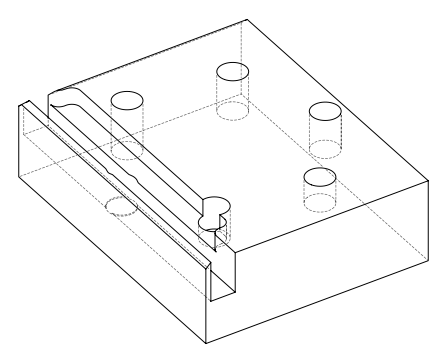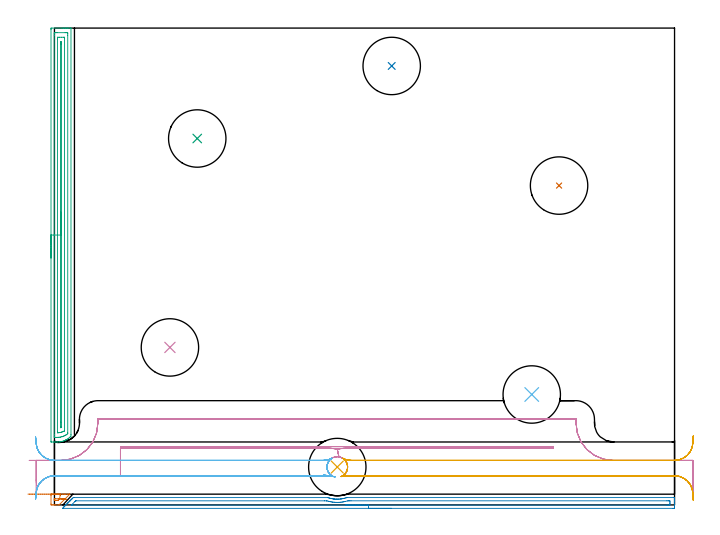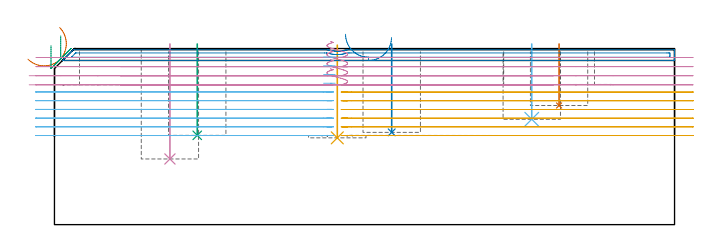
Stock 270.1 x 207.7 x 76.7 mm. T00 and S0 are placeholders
(PLAN: 12 operations, 2 tool changes, 27.9 min)
(1 INDEXABLE_INSERT_DRILL_BLIND_HOLE_FROM_SOLID | STEP1POCKET | UGT0302_004 | 0.11 min | 12166 mm3)
(2 INDEXABLE_INSERT_DRILL_BLIND_HOLE_FROM_SOLID_1 | STEP1POCKET_1 | UGT0302_004 | 0.16 min | 17907 mm3)
(3 INDEXABLE_INSERT_DRILL_BLIND_HOLE_FROM_SOLID_2 | STEP1POCKET_2 | UGT0302_004 | 0.16 min | 18543 mm3)
(4 INDEXABLE_INSERT_DRILL_BLIND_HOLE_FROM_SOLID_3 | STEP1POCKET_3 | UGT0302_004 | 0.2 min | 23598 mm3)
(5 INDEXABLE_INSERT_DRILL_BLIND_HOLE_FROM_SOLID_4 | STEP1POCKET_4 | UGT0302_004 | 0.16 min | 19082 mm3)
(6 INDEXABLE_INSERT_DRILL_BLIND_HOLE_FROM_SOLID_5 | STEP1POCKET_5 | UGT0302_004 | 0.13 min | 15110 mm3)
(7 AREA_MILL | FG_CHAMFER_SURFACE | UGT0205_001 | 0.28 min | 378 mm3)
(8 AREA_MILL_1 | FG_CHAMFER_SURFACE_1 | UGT0205_001 | 4.41 min | 3555 mm3)
(9 AREA_MILL_2 | FG_CHAMFER_SURFACE_2 | UGT0205_001 | 5.91 min | 7025 mm3)
(10 MILL_OPEN_POCKET | POCKET_OPEN | NXT0201_012 | Follow Part, ap 4, ae 75% | 8.69 min | 149742 mm3)
(11 MILL_RECTANGULAR_SLOT | SLOT_RECTANGULAR | NXT0201_012 | Follow Part, ap 4, ae 75% | 4.05 min | 68464 mm3)
(12 MILL_RECTANGULAR_SLOT_1 | SLOT_RECTANGULAR_1 | NXT0201_012 | Follow Part, ap 4, ae 75% | 3.59 min | 56584 mm3)
(TOOL UGT0302_004 | Indexable Insert Drill 25mm | D25 PA180 FL50 Z2)
(TOOL UGT0205_001 | Chamfer Mill 20 x 3 x 45 deg. | D20 FL50 Z2)
(TOOL NXT0201_012 | ENDMILL 16mm [2P460-1600-NA 1630] | D16 FL38 Z6)
(OP 1 INDEXABLE_INSERT_DRILL_BLIND_HOLE_FROM_SOLID)
G17 G21 G94 G90
T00 M6
G54
G17 G0 G90 X219.8 Y139.1 S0 M3
G43 Z86.7 H0
G94 G81 G98 Z51.9 F250. R78.7
G80
M5
M2
(OP 2 INDEXABLE_INSERT_DRILL_BLIND_HOLE_FROM_SOLID_1)
G17 G21 G94 G90
T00 M6
G54
G17 G0 G90 X146.9 Y191.2 S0 M3
G43 Z86.7 H0
G94 G81 G98 Z40.2 F250. R78.7
G80
M5
M2
(OP 3 INDEXABLE_INSERT_DRILL_BLIND_HOLE_FROM_SOLID_2)
G17 G21 G94 G90
T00 M6
G54
G17 G0 G90 X62.2 Y159.6 S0 M3
G43 Z86.7 H0
G94 G81 G98 Z38.9 F250. R78.7
G80
M5
M2
(OP 4 INDEXABLE_INSERT_DRILL_BLIND_HOLE_FROM_SOLID_3)
G17 G21 G94 G90
T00 M6
G54
G17 G0 G90 X50.3 Y68.6 S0 M3
G43 Z86.7 H0
G94 G81 G98 Z28.6 F250. R78.7
G80
M5
M2
(OP 5 INDEXABLE_INSERT_DRILL_BLIND_HOLE_FROM_SOLID_4)
G17 G21 G94 G90
T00 M6
G54
G17 G0 G90 X123.2 Y16.5 S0 M3
G43 Z86.7 H0
G94 G81 G98 Z37.8 F250. R78.2
G80
M5
M2
(OP 6 INDEXABLE_INSERT_DRILL_BLIND_HOLE_FROM_SOLID_5)
G17 G21 G94 G90
T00 M6
G54
G17 G0 G90 X207.9 Y48.1 S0 M3
G43 Z86.7 H0
G94 G81 G98 Z45.9 F250. R78.7
G80
M5
M2
(OP 7 AREA_MILL)
G17 G21 G94 G90
T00 M6
G54
G17 G0 G90 X-11.542 Y4.7 S1061 M3
G43 Z86.7 H0
Z72.058
G94 G1 X-10.897 Z71.47 F250.
X-10.204 Z70.941
X-9.467 Z70.474
X-8.692 Z70.073
X-7.885 Z69.741
X-7.053 Z69.481
X-6.2 Z69.295
X-5.335 Z69.183
X-4.464 Z69.147
X-3.592 Z69.187
X-2.728 Z69.303
X-1.876 Z69.494
X-1.045 Z69.759
X-0.24 Z70.095
X0.533 Z70.5
X1.268 Z70.97
X1.958 Z71.503
X2.6 Z72.094
X3.488 Z72.985
X4.127 Z73.624
X4.376 Z73.873
X4.876 Z74.375
X5.653 Z75.152
X6.597 Z76.095
X6.633 Z76.126
X6.686 Y4.69 Z76.169
X6.651 Y4.651 Z76.141
X6.606 Y4.605 Z76.104
X6.597 Y4.597 Z76.097
X2.274 Y0.274 Z71.773
X2.156 Y0.155 Z71.652
X2.007 Y0.01 Z71.505
X1.951 Y0. Z71.451
X0.435 Z69.934
X-0.065 Z69.431
X-0.315 Z69.182
X-0.953 Z68.544
X-1.195 Z68.302
X-1.491 Y0.002 Z68.005
X-1.5 Y0.399 Z68.
Y4.13
X-1.496 Y4.476 Z68.001
X-1.491 Y4.69 Z68.005
X-1.272 Y4.7 Z68.224
X2.6 Z72.094
X2.49 Y4.13 Z71.99
X2.22 Y2.69 Z71.72
X2.226 Y2.687 Z71.726
X2.182 Y2.64 Z71.682
X1.995 Y2.446 Z71.495
X1.9 Y2.35 Z71.4
X1.806 Y2.256 Z71.306
X1.712 Y2.164 Z71.212
X1.568 Y2.03 Z71.068
X1.541 Y2.01 Z71.041
X1.509 Y2.005 Z71.009
X1.442 Y2.002 Z70.942
X1.173 Y2. Z70.673
X0.823 Y2.001 Z70.323
X0.282 Y2.003 Z69.782
X-0.065 Y2.01 Z69.435
X-0.084 Y2.35 Z69.416
Y2.369
X-0.065 Y2.69 Z69.435
X0.476 Y2.698 Z69.976
X1.712 Y2.7 Z71.212
X2.061 Y2.698 Z71.561
X2.161 Y2.696 Z71.661
X2.22 Y2.69 Z71.72
X2.809 Y2.639 Z72.362
X3.339 Y2.592 Z73.053
X3.807 Y2.551 Z73.788
X4.21 Y2.516 Z74.561
X4.544 Y2.487 Z75.367
X4.807 Y2.464 Z76.198
X4.997 Y2.447 Z77.049
X5.112 Y2.437 Z77.914
X5.151 Y2.434 Z78.786
X5.115 Y2.437 Z79.657
X5.003 Y2.447 Z80.522
X4.817 Y2.463 Z81.374
X4.557 Y2.486 Z82.207
X4.226 Y2.515 Z83.014
X3.826 Y2.55 Z83.788
X3.361 Y2.59 Z84.525
X2.833 Y2.637 Z85.218
X2.247 Y2.688 Z85.862
G0 Z86.7
M5
M2
(OP 8 AREA_MILL_1)
G17 G21 G94 G90
T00 M6
G54
G17 G0 G90 X146.8 Y-1.5 S1061 M3
G43 Z86.7 H0
Z81.5
G94 G1 X146.762 Z80.628 F250.
X146.648 Z79.764
X146.459 Z78.912
X146.197 Z78.08
X145.863 Z77.274
X145.46 Z76.5
X144.991 Z75.764
X144.46 Z75.072
X143.871 Z74.429
X143.228 Z73.84
X142.536 Z73.308
X141.8 Z72.84
X141.026 Z72.437
X140.22 Z72.103
X139.388 Z71.841
X138.536 Z71.652
X137.672 Z71.538
X136.8 Z71.5
X3.738
X3.524 Y-1.494 Z71.503
X3.518 Y-1.493 Z71.504
X3.524 Y-1.475 Z71.523
X3.923 Y-1.077 Z71.923
X4.069 Y-0.93 Z72.067
X4.12 Y-0.88 Z72.119
X4.315 Y-0.684 Z72.315
X4.365 Y-0.633 Z72.364
X4.418 Y-0.582 Z72.417
X4.611 Y-0.389 Z72.61
X4.662 Y-0.337 Z72.66
X4.715 Y-0.284 Z72.715
X4.906 Y-0.093 Z72.906
X4.959 Y-0.04 Z72.957
X5.013 Y0.014 Z73.013
X5.202 Y0.202 Z73.201
X5.255 Y0.257 Z73.253
X5.311 Y0.312 Z73.311
X5.497 Y0.498 Z73.497
X5.552 Y0.553 Z73.55
X5.609 Y0.609 Z73.608
X5.793 Y0.793 Z73.792
X5.848 Y0.85 Z73.847
X5.907 Y0.907 Z73.906
X6.088 Y1.089 Z74.088
X6.145 Y1.147 Z74.143
X6.205 Y1.205 Z74.204
X6.384 Y1.384 Z74.383
X6.442 Y1.443 Z74.44
X6.502 Y1.503 Z74.502
X6.679 Y1.68 Z74.679
X6.738 Y1.74 Z74.737
X6.8 Y1.801 Z74.8
X6.975 Y1.975 Z74.974
X7.035 Y2.037 Z75.033
X7.098 Y2.098 Z75.097
X7.27 Y2.271 Z75.27
X7.332 Y2.333 Z75.33
X7.396 Y2.396 Z75.395
X7.566 Y2.566 Z75.565
X7.628 Y2.63 Z75.626
X8.126 Y3.126 Z76.125
X8.196 Y3.194 Z76.192
X8.587 Y3.2 Z76.2
X118.981 Y3.194 Z76.194
X119.005 Y3.195 Z76.193
X119.06 Y3.191 Z76.188
X119.115 Y3.187 Z76.182
X119.144 Y3.178 Z76.174
X119.153 Y3.175 Z76.172
X119.389 Y3.1 Z76.098
X119.598 Y3.039 Z76.036
X119.835 Y2.969 Z75.967
X120.307 Y2.846 Z75.846
X120.728 Y2.754 Z75.752
X121.164 Y2.676 Z75.67
X121.175 Y2.674 Z75.668
X121.505 Y2.624 Z75.622
X121.611 Y2.611 Z75.604
X121.621 Y2.609 Z75.603
X122. Y2.567 Z75.561
X122.068 Y2.559 Z75.554
X122.514 Y2.526 Z75.52
X122.715 Y2.519 Z75.512
X122.961 Y2.509 Z75.502
X123.016 Y2.51
X123.357 Y2.511 Z75.5
X123.463 Y2.51 Z75.502
X123.754 Y2.519 Z75.516
X123.852 Y2.522 Z75.52
X124.3 Y2.555 Z75.553
X124.738 Y2.604 Z75.598
X124.747 Y2.605 Z75.599
X125.006 Y2.64 Z75.639
X125.193 Y2.667 Z75.666
X125.639 Y2.748 Z75.744
X126.087 Y2.846 Z75.843
X126.532 Y2.959 Z75.957
X126.975 Y3.09 Z76.087
X127.121 Y3.134 Z76.131
X127.311 Y3.191 Z76.187
X127.413 Y3.199 Z76.199
X269.927 Y3.2 Z76.2
X270.09 Y3.197 Z76.188
X270.093 Y3.153 Z76.145
X270.1 Y2.758 Z75.758
Y2.429 Z75.429
Y1.74 Z74.735
Y0.506 Z73.502
Y-0.04 Z72.955
Y-0.657 Z72.338
X270.098 Y-0.93 Z72.066
X270.092 Y-1.491 Z71.505
X270.046 Y-1.493 Z71.503
X269.48 Y-1.5 Z71.5
X136.8
Y-0.086 Z72.914
X7.648 Y-0.085 Z72.915
X7.556 Y-0.083 Z72.917
X7.389 Y-0.079 Z72.921
X7.421 Y-0.04 Z72.96
X7.553 Y0.1 Z73.1
X7.694 Y0.244 Z73.244
X8.889 Y1.439 Z74.439
X9.193 Y1.74 Z74.74
X9.226 Y1.769 Z74.769
X9.24 Y1.779 Z74.779
X9.297 Y1.782 Z74.782
X9.389 Y1.785 Z74.785
X117.59 Y1.78 Z74.78
X118.447 Y1.777 Z74.777
X118.484 Y1.774 Z74.774
X118.777 Y1.74 Z74.74
X119.377 Y1.584 Z74.584
X119.587 Y1.531 Z74.531
X120.271 Y1.383 Z74.383
X120.71 Y1.303 Z74.303
X121.164 Y1.235 Z74.235
X121.346 Y1.212 Z74.212
X121.906 Y1.153 Z74.153
X122.058 Y1.141 Z74.141
X122.694 Y1.107 Z74.107
X122.951 Y1.098 Z74.098
X123.596
X123.661 Y1.099 Z74.099
X123.845 Y1.11 Z74.11
X124.438 Y1.149 Z74.149
X124.738 Y1.178 Z74.178
X125.243 Y1.237 Z74.237
X125.632 Y1.294 Z74.294
X126.012 Y1.361 Z74.361
X126.525 Y1.467 Z74.467
X126.749 Y1.517 Z74.517
X127.618 Y1.74 Z74.74
X128.27 Y1.781 Z74.781
X128.312 Y1.782 Z74.782
X129.161 Y1.784 Z74.784
X266.8 Y1.786 Z74.786
X267.65 Y1.783 Z74.783
X267.693 Y1.78 Z74.78
X268.09 Y1.74 Z74.74
X268.097 Y1.338 Z74.338
X268.098 Y0.85 Z73.85
X268.097 Y0.447 Z73.447
X268.09 Y-0.04 Z72.96
X267.734 Y-0.08 Z72.92
X267.693 Y-0.082 Z72.918
X266.846 Y-0.086 Z72.914
X266.8
X136.8
X135.928 Z72.952
X135.063 Z73.066
X134.212 Z73.255
X133.38 Z73.517
X132.574 Z73.851
X131.8 Z74.254
X131.064 Z74.723
X130.372 Z75.254
X129.729 Z75.843
X129.14 Z76.486
X128.608 Z77.178
X128.14 Z77.914
X127.737 Z78.688
X127.403 Z79.494
X127.141 Z80.326
X126.952 Z81.178
X126.838 Z82.043
X126.8 Z82.914
G0 Z86.7
M5
M2
(OP 9 AREA_MILL_2)
G17 G21 G94 G90
T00 M6
G54
G17 G0 G90 X-1.5 Y107.55 S1061 M3
G43 Z86.7 H0
Z78.
G94 G1 Y107.588 Z77.128 F250.
Y107.702 Z76.264
Y107.891 Z75.412
Y108.153 Z74.58
Y108.487 Z73.774
Y108.89 Z73.
Y109.358 Z72.264
Y109.89 Z71.572
Y110.479 Z70.929
Y111.122 Z70.34
Y111.814 Z69.808
Y112.55 Z69.34
Y113.324 Z68.937
Y114.13 Z68.603
Y114.962 Z68.341
Y115.814 Z68.152
Y116.678 Z68.038
Y117.55 Z68.
X-1.499 Y207.113 Z68.001
X-1.496 Y207.515 Z68.002
X-1.492 Y207.69 Z68.005
X-1.1 Y207.7 Z68.397
X3.289 Z72.783
X3.887 Z73.384
X4.167 Z73.663
X4.765 Z74.262
X5.044 Z74.54
X5.604 Z75.103
X5.922 Z75.421
X6.945 Z76.444
X7.074 Y207.698 Z76.567
X7.198 Y207.69 Z76.689
X7.2 Y207.558 Z76.7
Y30.661
X7.197 Y29.942 Z76.689
X7.015 Y29.77 Z76.515
X6.924 Y29.682 Z76.424
X6.854 Y29.614 Z76.354
X6.507 Y29.305 Z76.006
X6.48 Y29.283 Z75.979
X6.161 Y29.024 Z75.66
X5.659 Y28.684 Z75.158
X5.48 Y28.578 Z74.98
X5.226 Y28.425 Z74.726
X5.044 Y28.329 Z74.544
X4.993 Y28.302 Z74.493
X4.785 Y28.195 Z74.283
X4.656 Y28.132 Z74.153
X4.606 Y28.109 Z74.102
X4.311 Y27.988 Z73.809
X4.287 Y27.978 Z73.785
X3.914 Y27.841 Z73.413
X3.479 Y27.707 Z72.979
X3.289 Y27.66 Z72.788
X3.042 Y27.598 Z72.542
X2.606 Y27.514 Z72.104
X2.411 Y27.489 Z71.909
X2.171 Y27.459 Z71.669
X1.3 Y27.411 Z70.798
X1.009 Y27.409 Z70.508
X0.312 Y27.406 Z69.811
X-0.222 Y27.404 Z69.273
X-0.496 Y27.403 Z69.001
X-1.379 Y27.4 Z68.118
X-1.491 Y27.403 Z68.005
X-1.5 Y27.745 Z68.
Y117.55
X-0.086 Z69.414
Y204.439
X-0.083 Y205.189 Z69.417
X-0.08 Y205.33 Z69.42
X-0.066 Y205.69 Z69.434
X0.294 Y205.697 Z69.794
X0.656 Y205.699 Z70.156
X1.169 Y205.7 Z70.669
X4.68 Z74.18
X5.044 Y205.699 Z74.544
X5.562 Y205.696 Z75.062
X5.716 Y205.69 Z75.216
X5.779 Y205.664 Z75.279
X5.783 Y205.471 Z75.283
X5.784 Y205.33 Z75.284
X5.786 Y204.578 Z75.286
X5.785 Y31.552 Z75.285
X5.783 Y31.176 Z75.283
X5.781 Y31.082 Z75.281
X5.779 Y31.04 Z75.279
X5.758 Y31.014 Z75.258
X5.656 Y30.932 Z75.156
X5.298 Y30.661 Z74.798
X5.145 Y30.559 Z74.645
X5.044 Y30.498 Z74.544
X4.588 Y30.233 Z74.088
X4.167 Y30.022 Z73.667
X3.99 Y29.949 Z73.49
X3.526 Y29.77 Z73.026
X3.344 Y29.714 Z72.844
X3.289 Y29.7 Z72.789
X2.631 Y29.547 Z72.131
X2.411 Y29.507 Z71.911
X1.847 Y29.451 Z71.347
X1.533 Y29.434 Z71.033
X1.006 Y29.414 Z70.506
X0.656 Y29.41 Z70.156
X0.133 Y29.409 Z69.633
X-0.017 Y29.415 Z69.483
X-0.079 Y29.439 Z69.421
X-0.083 Y29.629 Z69.417
X-0.084 Y29.77 Z69.416
X-0.086 Y30.522 Z69.414
Y117.55
X1.328 Z70.828
X1.329 Y202.864 Z70.829
X1.333 Y203.548 Z70.833
X1.335 Y203.651 Z70.835
X1.34 Y203.691 Z70.84
X1.388 Y203.696 Z70.888
X1.533 Y203.698 Z71.033
X2.261 Y203.7 Z71.761
X3.139 Z72.639
X4.017 Z73.517
X4.167 Y203.698 Z73.667
X4.316 Y203.693 Z73.816
X4.355 Y203.69 Z73.855
X4.365 Y203.669 Z73.865
X4.368 Y203.617 Z73.868
X4.37 Y203.548 Z73.87
X4.371 Y203.34 Z73.871
Y32.443
X4.37 Y32.339 Z73.87
X4.367 Y32.288 Z73.867
X4.365 Y32.268 Z73.865
X4.351 Y32.257 Z73.851
X4.167 Y32.151 Z73.667
X3.776 Y31.949 Z73.276
X3.289 Y31.758 Z72.789
X3.137 Y31.706 Z72.637
X2.573 Y31.552 Z72.073
X2.441 Y31.522 Z71.941
X2.411 Y31.518 Z71.911
X1.646 Y31.437 Z71.146
X1.533 Y31.433 Z71.033
X1.405 Y31.431 Z70.905
X1.335 Y31.437 Z70.835
X1.332 Y31.483 Z70.832
X1.33 Y31.552 Z70.83
X1.329 Y31.76 Z70.829
X1.328 Y117.55 Z70.828
X2.743 Z72.243
Y200.874
X2.744 Y201.211 Z72.244
X2.746 Y201.426 Z72.246
X2.75 Y201.537 Z72.25
X2.763 Y201.69 Z72.263
X2.85 Y201.691 Z72.35
X2.937 Y201.69 Z72.437
X2.95 Y201.537 Z72.45
X2.953 Y201.429 Z72.453
X2.956 Y201.212 Z72.456
X2.957 Y200.874 Z72.457
Y200.656
Y33.838
X2.955 Y33.754 Z72.455
X2.952 Y33.714 Z72.452
X2.95 Y33.701 Z72.45
X2.937 Y33.692 Z72.437
X2.843 Y33.661 Z72.343
X2.77 Y33.643 Z72.27
X2.753 Y33.64 Z72.253
X2.749 Y33.651 Z72.249
X2.747 Y33.684 Z72.247
X2.744 Y33.888 Z72.244
X2.743 Y36.008 Z72.243
Y117.55
Y118.422 Z72.281
Y119.286 Z72.395
Y120.138 Z72.583
Y120.97 Z72.846
Y121.776 Z73.18
Y122.55 Z73.582
Y123.286 Z74.051
Y123.978 Z74.582
Y124.621 Z75.172
Y125.21 Z75.815
Y125.742 Z76.507
Y126.21 Z77.243
Y126.613 Z78.016
Y126.947 Z78.822
Y127.209 Z79.654
Y127.398 Z80.506
Y127.512 Z81.371
Y127.55 Z82.243
G0 Z86.7
M5
M2
(OP 10 MILL_OPEN_POCKET)
G17 G21 G94 G90
T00 M6
G54
G17 G0 G90 X120.212 Y13.141 S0 M3
G43 Z86.748 H1
Z79.748
G94 G1 X120.577 Y12.835 Z79.62 F250.
X120.833 Y12.676 Z79.54
X121.088 Y12.519 Z79.459
X121.362 Y12.397 Z79.379
X121.35 Y12.37 Z79.371
X121.362 Y12.397 Z79.363
X121.088 Y12.519 Z79.283
X120.833 Y12.676 Z79.202
X120.577 Y12.835 Z79.122
X120.05 Y13.277 Z78.937
X119.596 Y13.794 Z78.753
X119.226 Y14.373 Z78.569
X119.101 Y14.647 Z78.488
X118.978 Y14.921 Z78.408
X118.77 Y15.672 Z78.199
X118.694 Y16.448 Z77.99
X118.753 Y17.225 Z77.781
X118.944 Y17.98 Z77.572
X119.263 Y18.692 Z77.363
X119.699 Y19.338 Z77.155
X120.24 Y19.899 Z76.946
X120.479 Y20.081 Z76.865
X120.718 Y20.262 Z76.785
X121.376 Y20.622 Z76.584
X122.085 Y20.868 Z76.383
X122.825 Y20.992 Z76.182
X123.575 Z75.981
X124.315 Y20.868 Z75.78
X125.023 Y20.622 Z75.579
X125.682 Y20.263 Z75.378
X125.92 Y20.081 Z75.298
X126.159 Y19.898 Z75.217
X126.694 Y19.342 Z75.01
X127.126 Y18.703 Z74.803
X127.444 Y17.999 Z74.597
X127.637 Y17.253 Z74.39
X127.701 Y16.484 Z74.183
X127.634 Y15.715 Z73.976
X127.436 Y14.969 Z73.77
X127.115 Y14.267 Z73.563
X126.95 Y14.016 Z73.482
X126.783 Y13.766 Z73.402
X126.347 Y13.276 Z73.226
X125.845 Y12.855 Z73.05
X125.287 Y12.51 Z72.875
X125.012 Y12.39 Z72.794
X125.024 Y12.362 Z72.786
G2 X125.675 Y12.528 R8. F500.
G1 X125.634 Y12.723
G3 X126.95 Y14.016 R4.515
X125.92 Y20.081 R4.517
X123.901 Y20.943 R4.493
G1 X123.2 Y24.27
G2 X127.324 Y24.7 R20.
G1 X217.358
G2 X217.078 Y25.4 R28.1
G1 X29.022
G2 X28.742 Y24.7 R28.1
G1 X119.076
G2 X123.2 Y24.27 R20.
G1 X123.901 Y20.943
G2 X125.92 Y20.081 R4.493
X126.95 Y14.016 R4.517
X125.634 Y12.723 R4.515
G1 X125.675 Y12.528
G2 X127.324 Y12.7 R8.
G1 X270.1
G2 X278.09 Y5.1 R8.
G1 X278.1
Y19.4
X243.3
G2 X227.2 Y35.5 R16.1
G1 Y37.3
X227.195 Y37.355
X227.155 Y37.395
X227.1 Y37.4
X19.
X18.945 Y37.395
X18.905 Y37.355
X18.9 Y37.3
Y35.5
G2 X2.8 Y19.4 R16.1
G1 X-8.
Y10.808
G3 X-7.406 Y7.782 R8.
G1 X-7.378 Y7.793
G2 X0. Y12.7 R8.
G1 X119.076
G2 X121.35 Y12.37 R8.
G0 X120.218 Y13.132 Z75.786
G1 X120.33 Y13.026 Z75.745 F250.
X120.699 Y12.752 Z75.622
X121.094 Y12.518 Z75.498
X121.369 Y12.395 Z75.418
X121.356 Y12.368 Z75.41
X121.369 Y12.395 Z75.402
X121.094 Y12.518 Z75.321
X120.699 Y12.752 Z75.198
X120.33 Y13.026 Z75.075
X120.111 Y13.232 Z74.995
X119.892 Y13.439 Z74.914
X119.53 Y13.884 Z74.76
X119.226 Y14.372 Z74.606
X118.995 Y14.903 Z74.451
X118.889 Y15.184 Z74.37
X118.732 Y15.907 Z74.172
X118.696 Y16.646 Z73.974
X118.781 Y17.381 Z73.776
X118.985 Y18.092 Z73.577
X119.302 Y18.761 Z73.379
X119.725 Y19.368 Z73.181
X120.24 Y19.899 Z72.983
X120.792 Y20.309 Z72.798
X121.45 Y20.651 Z72.6
X122.155 Y20.881 Z72.401
X122.888 Y20.993 Z72.202
X123.629 Y20.984 Z72.004
X124.359 Y20.853 Z71.805
X125.057 Y20.606 Z71.607
X125.682 Y20.263 Z71.416
X125.92 Y20.081 Z71.335
X126.159 Y19.898 Z71.255
X126.714 Y19.316 Z71.039
X127.157 Y18.646 Z70.824
X127.475 Y17.907 Z70.608
X127.657 Y17.124 Z70.393
X127.698 Y16.321 Z70.177
X127.596 Y15.524 Z69.962
X127.512 Y15.235 Z69.881
X127.428 Y14.947 Z69.801
X127.113 Y14.268 Z69.601
X126.69 Y13.65 Z69.4
X126.485 Y13.431 Z69.32
X126.279 Y13.212 Z69.239
X125.807 Y12.828 Z69.076
X125.287 Y12.51 Z68.913
X125.012 Y12.39 Z68.832
X125.024 Y12.362 Z68.824
G2 X125.675 Y12.528 R8. F500.
G1 X125.634 Y12.723
G3 X126.485 Y13.431 R4.515
X127.512 Y15.235 R4.503
X125.92 Y20.081 R4.517
X125.323 Y20.465 R4.493
X123.902 Y20.939 R4.518
G1 X123.2 Y24.27
G2 X127.324 Y24.7 R20.
G1 X217.358
G2 X217.078 Y25.4 R28.1
G1 X29.022
G2 X28.742 Y24.7 R28.1
G1 X119.076
G2 X123.2 Y24.27 R20.
G1 X123.902 Y20.939
G2 X125.323 Y20.465 R4.518
X125.92 Y20.081 R4.493
X127.512 Y15.235 R4.517
X126.485 Y13.431 R4.503
X125.634 Y12.723 R4.515
G1 X125.675 Y12.528
G2 X127.324 Y12.7 R8.
G1 X270.1
G2 X278.09 Y5.1 R8.
G1 X278.1
Y19.4
X243.3
G2 X227.2 Y35.5 R16.1
G1 Y37.3
X227.195 Y37.355
X227.155 Y37.395
X227.1 Y37.4
X19.
X18.945 Y37.395
X18.905 Y37.355
X18.9 Y37.3
Y35.5
G2 X2.8 Y19.4 R16.1
G1 X-8.
Y6.489
G3 X-7.963 Y5.726 R8.
G1 X-7.934 Y5.728
G2 X0. Y12.7 R8.
G1 X119.076
G2 X121.356 Y12.368 R8.
G0 Z86.748
X-8.23 Y2.403
Z64.862
G1 X-7.97 Y5.392 F250.
G2 X0. Y12.7 R8. F500.
G1 X28.742
Y24.7
X119.076
G2 X123.2 Y24.27 R20.
X127.324 Y24.7 R20.
G1 X217.358
G2 X217.078 Y25.4 R28.1
G1 X29.022
G2 X28.742 Y24.7 R28.1
G1 Y12.7
X119.076
G2 X121.356 Y12.368 R8.
G0 X120.218 Y13.132 Z71.824
G1 X120.332 Y13.025 Z71.782 F250.
X120.7 Y12.752 Z71.659
X121.094 Y12.518 Z71.536
X121.369 Y12.395 Z71.456
X121.356 Y12.368 Z71.448
X121.369 Y12.395 Z71.44
X121.094 Y12.518 Z71.359
X120.7 Y12.752 Z71.236
X120.332 Y13.025 Z71.114
X120.113 Y13.231 Z71.033
X119.894 Y13.438 Z70.952
X119.531 Y13.883 Z70.798
X119.226 Y14.372 Z70.644
X119. Y14.889 Z70.493
X118.893 Y15.17 Z70.412
X118.734 Y15.895 Z70.213
X118.696 Y16.636 Z70.015
X118.779 Y17.373 Z69.816
X118.983 Y18.086 Z69.617
X119.3 Y18.757 Z69.418
X119.723 Y19.366 Z69.22
X120.24 Y19.898 Z69.021
X120.793 Y20.31 Z68.836
X121.451 Y20.651 Z68.637
X122.155 Y20.881 Z68.439
X122.888 Y20.993 Z68.24
X123.629 Y20.984 Z68.042
X124.359 Y20.853 Z67.843
X125.057 Y20.606 Z67.645
X125.681 Y20.263 Z67.454
X125.92 Y20.081 Z67.373
X126.158 Y19.899 Z67.293
X126.715 Y19.315 Z67.077
X127.159 Y18.643 Z66.861
X127.477 Y17.902 Z66.645
X127.658 Y17.117 Z66.429
X127.697 Y16.312 Z66.213
X127.593 Y15.513 Z65.997
X127.509 Y15.224 Z65.917
X127.424 Y14.936 Z65.836
X127.11 Y14.263 Z65.637
X126.69 Y13.651 Z65.438
X126.485 Y13.431 Z65.358
X126.279 Y13.212 Z65.277
X125.807 Y12.828 Z65.114
X125.287 Y12.51 Z64.951
X125.012 Y12.39 Z64.87
X125.024 Y12.362 Z64.862
G2 X127.324 Y12.7 R8. F500.
G1 X270.1
G2 X278.09 Y5.1 R8.
G1 X278.1
Y19.4
X243.3
G2 X227.2 Y35.5 R16.1
G1 Y37.3
X227.195 Y37.355
X227.155 Y37.395
X227.1 Y37.4
X19.
X18.945 Y37.395
X18.905 Y37.355
X18.9 Y37.3
Y35.5
G2 X2.8 Y19.4 R16.1
G1 X-8.
X-11. F250.
G0 X-8.23 Y2.403 Z60.9
G1 X-7.97 Y5.392
G2 X0. Y12.7 R8. F500.
G1 X28.742
Y24.7
X119.076
G2 X123.2 Y24.27 R20.
X127.324 Y24.7 R20.
G1 X217.358
G2 X217.078 Y25.4 R28.1
G1 X29.022
G2 X28.742 Y24.7 R28.1
G1 Y12.7
X119.076
G2 X121.355 Y12.368 R8.
G0 X120.214 Y13.135 Z67.862
G1 X120.33 Y13.026 Z67.82 F250.
X120.698 Y12.753 Z67.697
X121.093 Y12.518 Z67.573
X121.367 Y12.396 Z67.493
X121.355 Y12.368 Z67.485
X121.367 Y12.396 Z67.477
X121.093 Y12.518 Z67.396
X120.698 Y12.753 Z67.273
X120.33 Y13.026 Z67.15
X120.111 Y13.232 Z67.07
X119.892 Y13.439 Z66.989
X119.529 Y13.885 Z66.835
X119.226 Y14.373 Z66.681
X119.101 Y14.647 Z66.601
X118.978 Y14.921 Z66.52
X118.772 Y15.663 Z66.314
X118.695 Y16.43 Z66.107
X118.749 Y17.198 Z65.901
X118.934 Y17.946 Z65.694
X119.243 Y18.652 Z65.488
X119.667 Y19.295 Z65.281
X120.195 Y19.857 Z65.075
X120.81 Y20.32 Z64.869
X121.495 Y20.673 Z64.662
X122.13 Y20.878 Z64.483
X122.956 Y20.998 Z64.26
X123.79 Y20.965 Z64.036
X124.604 Y20.779 Z63.812
X125.37 Y20.446 Z63.588
X126.062 Y19.979 Z63.365
X126.281 Y19.773 Z63.284
X126.5 Y19.566 Z63.204
X126.956 Y18.983 Z63.005
X127.311 Y18.333 Z62.807
X127.555 Y17.634 Z62.608
X127.683 Y16.904 Z62.41
X127.689 Y16.163 Z62.211
X127.575 Y15.432 Z62.013
X127.342 Y14.728 Z61.814
X127.207 Y14.46 Z61.734
X127.071 Y14.192 Z61.653
X126.817 Y13.812 Z61.531
X126.622 Y13.583 Z61.45
X126.426 Y13.355 Z61.37
X125.89 Y12.888 Z61.179
X125.287 Y12.51 Z60.989
X125.012 Y12.39 Z60.908
X125.024 Y12.362 Z60.9
G2 X127.324 Y12.7 R8. F500.
G1 X270.1
G2 X278.09 Y5.1 R8.
G1 X278.1
Y19.4
X243.3
G2 X227.2 Y35.5 R16.1
G1 Y37.3
X227.195 Y37.355
X227.155 Y37.395
X227.1 Y37.4
X19.
X18.945 Y37.395
X18.905 Y37.355
X18.9 Y37.3
Y35.5
G2 X2.8 Y19.4 R16.1
G1 X-8.
X-11. F250.
G0 Z86.748
M5
M2
(OP 11 MILL_RECTANGULAR_SLOT)
G17 G21 G94 G90
T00 M6
G54
G17 G0 G90 X278.24 Y29.996 S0 M3
G43 Z86.778 H1
Z57.75
G94 G1 X278.09 Y27. F250.
G2 X270.1 Y19.4 R8. F500.
G1 X129.319
G2 X125.614 Y20.31 R8.
G1 X125.609 Y20.301
G2 X124.909 Y12.337 R4.5
G1 X124.913 Y12.328
G2 X127.324 Y12.7 R8.
G1 X270.1
G2 X278.09 Y5.1 R8.
G1 X278.24 Y2.104 F250.
G0 Y29.996 Z53.96
G1 X278.09 Y27.
G2 X270.1 Y19.4 R8. F500.
G1 X129.319
G2 X125.614 Y20.31 R8.
G1 X125.609 Y20.301
G2 X124.909 Y12.337 R4.5
G1 X124.913 Y12.328
G2 X127.324 Y12.7 R8.
G1 X270.1
G2 X278.09 Y5.1 R8.
G1 X278.24 Y2.104 F250.
G0 Y29.996 Z50.17
G1 X278.09 Y27.
G2 X270.1 Y19.4 R8. F500.
G1 X129.319
G2 X125.614 Y20.31 R8.
G1 X125.609 Y20.301
G2 X124.909 Y12.337 R4.5
G1 X124.913 Y12.328
G2 X127.324 Y12.7 R8.
G1 X270.1
G2 X278.09 Y5.1 R8.
G1 X278.24 Y2.104 F250.
G0 Y29.996 Z46.38
G1 X278.09 Y27.
G2 X270.1 Y19.4 R8. F500.
G1 X129.319
G2 X125.614 Y20.31 R8.
G1 X125.609 Y20.301
G2 X124.909 Y12.337 R4.5
G1 X124.913 Y12.328
G2 X127.324 Y12.7 R8.
G1 X270.1
G2 X278.09 Y5.1 R8.
G1 X278.24 Y2.104 F250.
G0 Y29.996 Z42.59
G1 X278.09 Y27.
G2 X270.1 Y19.4 R8. F500.
G1 X129.319
G2 X125.614 Y20.31 R8.
G1 X125.609 Y20.301
G2 X124.909 Y12.337 R4.5
G1 X124.913 Y12.328
G2 X127.324 Y12.7 R8.
G1 X270.1
G2 X278.09 Y5.1 R8.
G1 X278.24 Y2.104 F250.
G0 Y29.996 Z38.8
G1 X278.09 Y27.
G2 X270.1 Y19.4 R8. F500.
G1 X129.319
G2 X125.614 Y20.31 R8.
G1 X125.609 Y20.301
G2 X124.909 Y12.337 R4.5
G1 X124.913 Y12.328
G2 X127.324 Y12.7 R8.
G1 X270.1
G2 X278.09 Y5.1 R8.
G1 X278.24 Y2.104 F250.
G0 Z86.778
M5
M2
(OP 12 MILL_RECTANGULAR_SLOT_1)
G17 G21 G94 G90
T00 M6
G54
G17 G0 G90 X117.204 Y13.037 S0 M3
G43 Z86.778 H1
Z72.98
G94 G1 X120.176 Y12.624 F250.
G2 X120.812 Y12.509 R8.
G1 X122.276 Y12.184
G0 Z86.778
X117.204 Y13.037
Z69.182
G1 X120.176 Y12.624
G2 X120.812 Y12.509 R8.
G1 X122.276 Y12.184
G0 Z86.778
X117.231 Y13.042
Z65.384
G1 X120.201 Y12.62
G2 X120.812 Y12.509 R8.
G1 X122.276 Y12.184
G0 Z86.778
X117.231 Y13.042
Z61.586
G1 X120.201 Y12.62
G2 X120.812 Y12.509 R8.
G1 X122.276 Y12.184
G0 Z86.778
X-8.23 Y2.403
Z57.789
G1 X-7.97 Y5.392
G2 X0. Y12.7 R8. F500.
G1 X119.076
G2 X121.487 Y12.328 R8.
G1 X121.491 Y12.337
G2 X120.791 Y20.301 R4.5
G1 X120.786 Y20.31
G2 X117.081 Y19.4 R8.
G1 X0.
G2 X-7.97 Y26.708 R8.
G1 X-8.23 Y29.697 F250.
G0 Y2.403 Z53.991
G1 X-7.97 Y5.392
G2 X0. Y12.7 R8. F500.
G1 X119.076
G2 X121.487 Y12.328 R8.
G1 X121.491 Y12.337
G2 X120.791 Y20.301 R4.5
G1 X120.786 Y20.31
G2 X117.081 Y19.4 R8.
G1 X0.
G2 X-7.97 Y26.708 R8.
G1 X-8.23 Y29.697 F250.
G0 Y2.403 Z50.193
G1 X-7.97 Y5.392
G2 X0. Y12.7 R8. F500.
G1 X119.076
G2 X121.487 Y12.328 R8.
G1 X121.491 Y12.337
G2 X120.791 Y20.301 R4.5
G1 X120.786 Y20.31
G2 X117.081 Y19.4 R8.
G1 X0.
G2 X-7.97 Y26.708 R8.
G1 X-8.23 Y29.697 F250.
G0 Y2.403 Z46.395
G1 X-7.97 Y5.392
G2 X0. Y12.7 R8. F500.
G1 X119.076
G2 X121.487 Y12.328 R8.
G1 X121.491 Y12.337
G2 X120.791 Y20.301 R4.5
G1 X120.786 Y20.31
G2 X117.081 Y19.4 R8.
G1 X0.
G2 X-7.97 Y26.708 R8.
G1 X-8.23 Y29.697 F250.
G0 Y2.403 Z42.598
G1 X-7.97 Y5.392
G2 X0. Y12.7 R8. F500.
G1 X119.076
G2 X121.487 Y12.328 R8.
G1 X121.491 Y12.337
G2 X120.791 Y20.301 R4.5
G1 X120.786 Y20.31
G2 X117.081 Y19.4 R8.
G1 X0.
G2 X-7.97 Y26.708 R8.
G1 X-8.23 Y29.697 F250.
G0 Y2.403 Z38.8
G1 X-7.97 Y5.392
G2 X0. Y12.7 R8. F500.
G1 X119.076
G2 X121.487 Y12.328 R8.
G1 X121.491 Y12.337
G2 X120.791 Y20.301 R4.5
G1 X120.786 Y20.31
G2 X117.081 Y19.4 R8.
G1 X0.
G2 X-7.97 Y26.708 R8.
G1 X-8.23 Y29.697 F250.
G0 Z86.778
M5
M2
